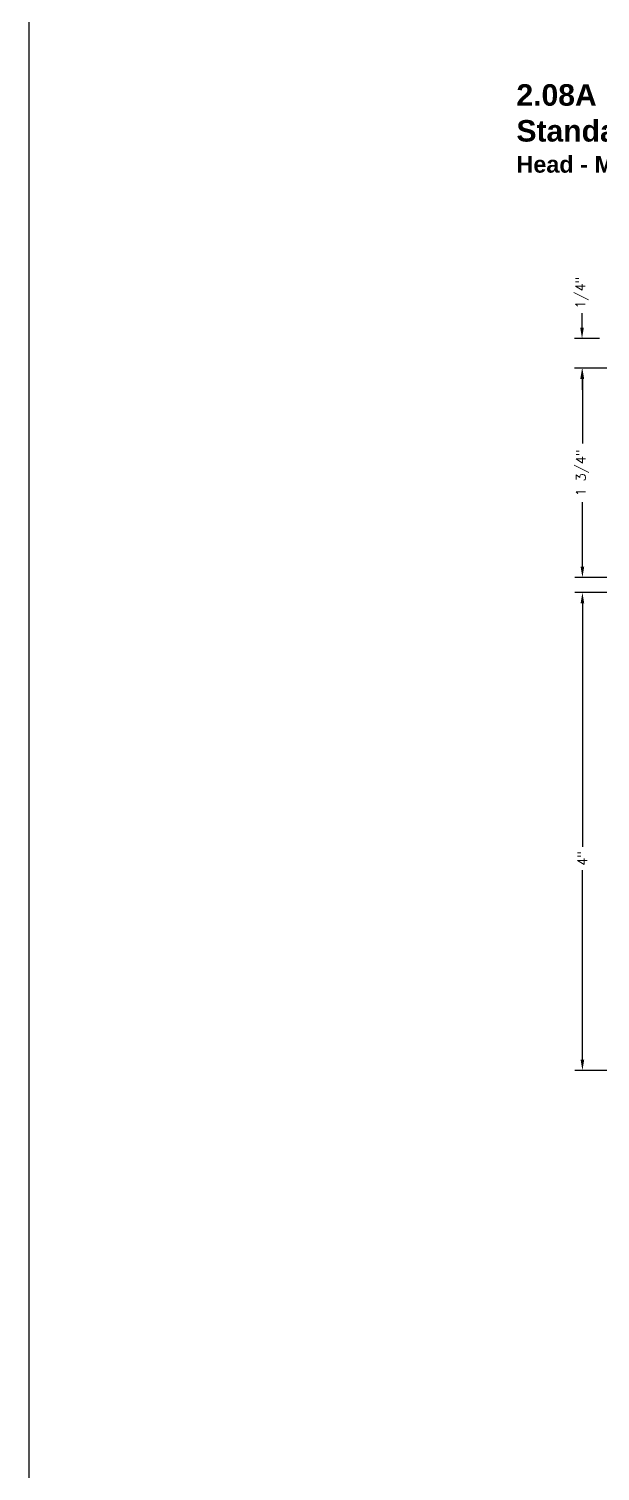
# Model space of a CAD drawing. Extents: x 0 to 130, y 0 to 90.
# Drawn here: x 0.25 to 5.02, y 45.24 to 57.3 of the extents above; entities that cross this region are included whole.
import ezdxf

# ---------------------------------------------------------------- set-up
doc = ezdxf.new("R2010")
doc.units = 0
doc.header["$MEASUREMENT"] = 0
doc.header["$PDMODE"] = 3
doc.layers.get('DEFPOINTS').update_dxf_attribs({"linetype": 'CONTINUOUS'})
doc.layers.add('R-ANNO-DIMS', color=3, linetype='CONTINUOUS')
doc.layers.add('TITLE', color=7, linetype='CONTINUOUS')
doc.styles.get("Standard").update_dxf_attribs({"font": 'simplex'})
doc.dimstyles.new('1X', dxfattribs={"dimscale": 0, "dimtxt": 0.08, "dimasz": 0.09, "dimexe": 0.062, "dimexo": 0.062, "dimgap": 0.045, "dimtad": 0, "dimdec": 4, "dimzin": 4, "dimtxsty": 'STANDARD', "dimcen": 0, "dimazin": 3, "dimtp": 0.02, "dimtfac": 1, "dimtdec": 4, "dimtofl": 0, "dimtmove": 0, "dimatfit": 3, "dimtolj": 1, "dimtzin": 4})

# ---------------------------------------------------------------- blocks, each defined once
blk = doc.blocks.new('*D75')
at = {"layer": 'DEFPOINTS', "color": 0}
for p in [(5.082697001639879, 54.71251069733228), (4.873659221530199, 54.46250969733228), (5.705770584906372, 54.46250969733228)]:
    blk.add_point(p, dxfattribs=at)
at = {"layer": 'R-ANNO-DIMS', "color": 0}
for p, q in [((4.873659221530199, 54.80251069733228), (4.873659221530199, 54.923796411618)), ((5.020697001639879, 54.71251069733228), (4.811659221530198, 54.71251069733228)), ((5.643770584906371, 54.46250969733228), (4.811659221530198, 54.46250969733228)), ((4.873659221530199, 54.37250969733228), (4.873659221530199, 54.28250969733228))]:
    blk.add_line(p, q, dxfattribs=at)
for points in [[(4.858659221530199, 54.80251069733228), (4.888659221530198, 54.80251069733228), (4.873659221530199, 54.71251069733228)], [(4.858659221530199, 54.37250969733228), (4.888659221530198, 54.37250969733228), (4.873659221530199, 54.46250969733228)]]:
    blk.add_solid(points, dxfattribs=at)
at = {"layer": 'R-ANNO-DIMS', "color": 0, "insert": (4.87365922153019, 55.09451069733228), "char_height": 0.08, "attachment_point": 5, "rotation": 90}
blk.add_mtext('\\A1;1/4"', dxfattribs=at)
blk = doc.blocks.new('*D72')
at = {"layer": 'DEFPOINTS', "color": 0}
for p in [(4.876760505770587, 54.46250969733228), (5.705770584906372, 54.46250969733228), (5.705771584906373, 52.71251069733228)]:
    blk.add_point(p, dxfattribs=at)
at = {"layer": 'R-ANNO-DIMS', "color": 0}
for p, q in [((5.643770584906371, 54.46250969733228), (4.814760505770587, 54.46250969733228)), ((4.876760505770587, 54.37250969733228), (4.876760505770586, 53.83251019733228)), ((4.876760505770586, 52.80251069733228), (4.876760505770586, 53.34251019733228)), ((5.643771584906372, 52.71251069733228), (4.814760505770586, 52.71251069733228))]:
    blk.add_line(p, q, dxfattribs=at)
for points in [[(4.861760505770587, 54.37250969733228), (4.891760505770587, 54.37250969733228), (4.876760505770587, 54.46250969733228)], [(4.861760505770587, 52.80251069733228), (4.891760505770586, 52.80251069733228), (4.876760505770586, 52.71251069733228)]]:
    blk.add_solid(points, dxfattribs=at)
at = {"layer": 'R-ANNO-DIMS', "color": 0, "insert": (4.876760505770578, 53.58751019733228), "char_height": 0.08, "attachment_point": 5, "rotation": 90}
blk.add_mtext('\\A1;1 3/4"', dxfattribs=at)
blk = doc.blocks.new('*D74')
at = {"layer": 'DEFPOINTS', "color": 0}
for p in [(5.924271584906371, 52.58751069733228), (4.876760505770596, 48.58751069733228), (5.913271584906369, 48.58751069733228)]:
    blk.add_point(p, dxfattribs=at)
at = {"layer": 'R-ANNO-DIMS', "color": 0}
for p, q in [((5.862271584906371, 52.58751069733228), (4.814760505770597, 52.58751069733228)), ((4.876760505770597, 52.49751069733227), (4.876760505770597, 50.46038497292269)), ((4.876760505770596, 48.67751069733228), (4.876760505770597, 50.26371830625602)), ((5.851271584906368, 48.58751069733228), (4.814760505770596, 48.58751069733228))]:
    blk.add_line(p, q, dxfattribs=at)
for points in [[(4.861760505770597, 52.49751069733227), (4.891760505770597, 52.49751069733227), (4.876760505770597, 52.58751069733228)], [(4.861760505770596, 48.67751069733228), (4.891760505770596, 48.67751069733228), (4.876760505770596, 48.58751069733228)]]:
    blk.add_solid(points, dxfattribs=at)
at = {"layer": 'R-ANNO-DIMS', "color": 0, "insert": (4.876760505770588, 50.36205163958935), "char_height": 0.08, "attachment_point": 5, "rotation": 90}
blk.add_mtext('\\A1;4"', dxfattribs=at)

msp = doc.modelspace()

# ---------------------------------------------------------------- linework, layer by layer
at = {"layer": 'TITLE'}
msp.add_line((0.25, 84.87895019504157), (0.25, 5.250000000000002), dxfattribs=at)

# ---------------------------------------------------------------- texts
at = {"layer": 'TITLE', "insert": (4.325330457063952, 56.83953118551894, 6.210692218000771), "char_height": 0.18, "width": 7.44, "attachment_point": 1}
msp.add_mtext('{\\fArial|b1|i0|c0|p34;2.08A\\PStandard Entrances\\P\\H0.7778x;Head - Medium Stile Offset Pivot or Butt Hinge}', dxfattribs=at)

# ---------------------------------------------------------------- dimensions: what is measured, and where the dimension line sits
at = {"layer": 'R-ANNO-DIMS'}
for base, p1, p2, picture, middle in [((4.873659221530199, 54.46250969733228), (5.082697001639879, 54.71251069733228), (5.705770584906372, 54.46250969733228), '*D75', (4.87365922153019, 55.09451069733228)), ((4.876760505770596, 48.58751069733228), (5.924271584906371, 52.58751069733228), (5.913271584906369, 48.58751069733228), '*D74', (4.876760505770588, 50.36205163958935))]:
    dim = msp.add_linear_dim(base=base, p1=p1, p2=p2, angle=90, dimstyle='1X', override={"dimscale": 1, "dimpost": '"'}, dxfattribs=at)
    dim.commit()
    dim.dimension.update_dxf_attribs({"geometry": picture, "text_midpoint": middle, "dimtype": 160})
dim = msp.add_linear_dim(base=(4.876760505770587, 54.46250969733228), p1=(5.705771584906373, 52.71251069733228), p2=(5.705770584906372, 54.46250969733228), angle=90, dimstyle='1X', override={"dimscale": 1, "dimpost": '"'}, dxfattribs=at)
dim.commit()
dim.dimension.update_dxf_attribs({"geometry": '*D72', "text_midpoint": (4.876760505770578, 53.58751019733228)})

doc.saveas('drawing.dxf')
